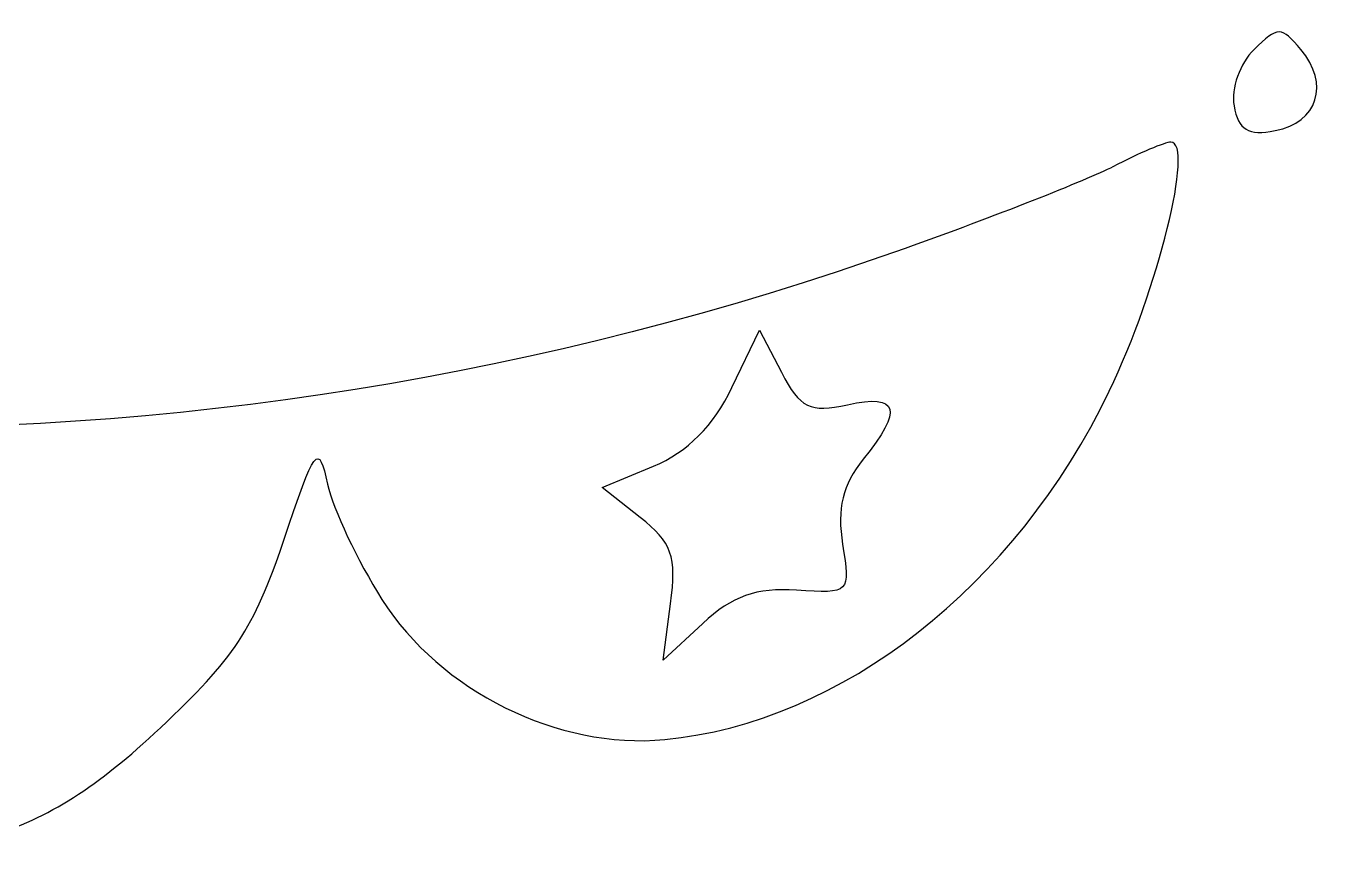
# Model space of a CAD drawing. Header units: centimetres. Extents: x -12.8 to 12.9, y -8 to 8.9.
# Drawn here: x 8.532 to 12.434, y 6.427 to 8.947 of the extents above; entities that cross this region are included whole.
import ezdxf

# ---------------------------------------------------------------- set-up
doc = ezdxf.new("R2010")
doc.units = ezdxf.units.CM
doc.header["$MEASUREMENT"] = 0
doc.layers.add('Layer 1', color=7, linetype='Continuous')

msp = doc.modelspace()

# ---------------------------------------------------------------- linework, layer by layer
at = {"layer": 'Layer 1'}
for points, knots in [([(12.14677, 8.70819), (12.13741, 8.75998), (12.16434, 8.8361), (12.20663, 8.87736), (12.20663, 8.87736), (12.27843, 8.9474), (12.2877, 8.9474), (12.34668, 8.87736), (12.34668, 8.87736), (12.43369, 8.77403), (12.39724, 8.65866), (12.26989, 8.63431), (12.26989, 8.63431), (12.18903, 8.61885), (12.15974, 8.63643), (12.14677, 8.70819)], [0, 0, 0, 0, 0.2, 0.2, 0.2, 0.2, 0.4, 0.4, 0.4, 0.4, 0.6, 0.6, 0.6, 0.6, 1, 1, 1, 1]), ([(7.73602, 6.5068), (7.29559, 6.62518), (6.913, 7.00855), (6.77673, 7.46803), (6.77673, 7.46803), (6.7046, 7.71124), (6.69954, 7.71703), (6.67148, 7.58866), (6.67148, 7.58866), (6.57351, 7.14044), (6.16893, 6.80201), (5.73107, 6.80201), (5.73107, 6.80201), (5.03316, 6.80201), (4.26033, 7.60364), (4.13847, 8.45397), (4.13847, 8.45397), (4.12696, 8.53432), (4.12565, 8.60006), (4.13556, 8.60006), (4.13556, 8.60006), (4.14548, 8.60006), (4.32071, 8.53177), (4.52496, 8.4483), (4.52496, 8.4483), (6.6734, 7.57034), (9.00404, 7.51185), (11.16225, 8.28172), (11.16225, 8.28172), (11.42629, 8.37591), (11.70633, 8.48607), (11.78454, 8.52652), (11.78454, 8.52652), (11.86276, 8.56697), (11.94063, 8.60006), (11.95758, 8.60006), (11.95758, 8.60006), (12.02874, 8.60006), (11.91964, 8.15836), (11.77336, 7.85424), (11.77336, 7.85424), (11.49225, 7.26979), (10.97267, 6.8626), (10.44308, 6.81171), (10.44308, 6.81171), (10.12494, 6.78114), (9.77122, 6.95647), (9.59709, 7.23103), (9.59709, 7.23103), (9.52384, 7.34653), (9.45059, 7.50168), (9.43431, 7.57582), (9.43431, 7.57582), (9.40661, 7.70192), (9.39801, 7.69073), (9.301, 7.4024), (9.301, 7.4024), (9.2144, 7.14501), (9.1539, 7.05342), (8.93411, 6.84696), (8.93411, 6.84696), (8.74379, 6.66818), (8.60156, 6.57795), (8.42041, 6.52106), (8.42041, 6.52106), (8.12885, 6.42951), (8.03113, 6.42747), (7.73603, 6.50679), (7.73603, 6.50679), (7.73603, 6.50679), (7.73602, 6.5068), (7.73602, 6.5068)], [0, 0, 0, 0, 0.0526316, 0.0526316, 0.0526316, 0.0526316, 0.1052632, 0.1052632, 0.1052632, 0.1052632, 0.1578947, 0.1578947, 0.1578947, 0.1578947, 0.2105263, 0.2105263, 0.2105263, 0.2105263, 0.2631579, 0.2631579, 0.2631579, 0.2631579, 0.3157895, 0.3157895, 0.3157895, 0.3157895, 0.3684211, 0.3684211, 0.3684211, 0.3684211, 0.4210526, 0.4210526, 0.4210526, 0.4210526, 0.4736842, 0.4736842, 0.4736842, 0.4736842, 0.5263158, 0.5263158, 0.5263158, 0.5263158, 0.5789474, 0.5789474, 0.5789474, 0.5789474, 0.6315789, 0.6315789, 0.6315789, 0.6315789, 0.6842105, 0.6842105, 0.6842105, 0.6842105, 0.7368421, 0.7368421, 0.7368421, 0.7368421, 0.7894737, 0.7894737, 0.7894737, 0.7894737, 0.8421053, 0.8421053, 0.8421053, 0.8421053, 0.8947368, 0.8947368, 0.8947368, 0.8947368, 1, 1, 1, 1]), ([(10.83743, 7.2588), (10.99743, 7.24802), (10.99927, 7.24986), (10.97548, 7.39649), (10.97548, 7.39649), (10.95829, 7.50244), (10.97588, 7.57537), (11.03673, 7.65053), (11.03673, 7.65053), (11.15746, 7.79963), (11.14376, 7.8478), (10.99021, 7.81407), (10.99021, 7.81407), (10.87727, 7.78926), (10.84884, 7.8032), (10.7923, 7.9111), (10.7923, 7.9111), (10.7923, 7.9111), (10.72628, 8.0371), (10.72628, 8.0371), (10.72628, 8.0371), (10.72628, 8.0371), (10.64444, 7.86548), (10.64444, 7.86548), (10.64444, 7.86548), (10.59016, 7.75165), (10.51103, 7.67231), (10.40944, 7.62987), (10.40944, 7.62987), (10.40944, 7.62987), (10.25628, 7.56588), (10.25628, 7.56588), (10.25628, 7.56588), (10.25628, 7.56588), (10.36966, 7.4767), (10.36966, 7.4767), (10.36966, 7.4767), (10.46474, 7.40191), (10.47944, 7.36022), (10.46075, 7.21839), (10.46075, 7.21839), (10.46075, 7.21839), (10.43846, 7.04926), (10.43846, 7.04926), (10.43846, 7.04926), (10.43846, 7.04926), (10.55686, 7.1595), (10.55686, 7.1595), (10.55686, 7.1595), (10.64441, 7.24102), (10.71751, 7.26689), (10.83742, 7.25882), (10.83742, 7.25882), (10.83742, 7.25882), (10.83743, 7.2588), (10.83743, 7.2588)], [0, 0, 0, 0, 0.0666667, 0.0666667, 0.0666667, 0.0666667, 0.1333333, 0.1333333, 0.1333333, 0.1333333, 0.2, 0.2, 0.2, 0.2, 0.2666667, 0.2666667, 0.2666667, 0.2666667, 0.3333333, 0.3333333, 0.3333333, 0.3333333, 0.4, 0.4, 0.4, 0.4, 0.4666667, 0.4666667, 0.4666667, 0.4666667, 0.5333333, 0.5333333, 0.5333333, 0.5333333, 0.6, 0.6, 0.6, 0.6, 0.6666667, 0.6666667, 0.6666667, 0.6666667, 0.7333333, 0.7333333, 0.7333333, 0.7333333, 0.8, 0.8, 0.8, 0.8, 0.8666667, 0.8666667, 0.8666667, 0.8666667, 1, 1, 1, 1])]:
    msp.add_open_spline(points, degree=3, knots=knots, dxfattribs=at)

doc.saveas('drawing.dxf')
